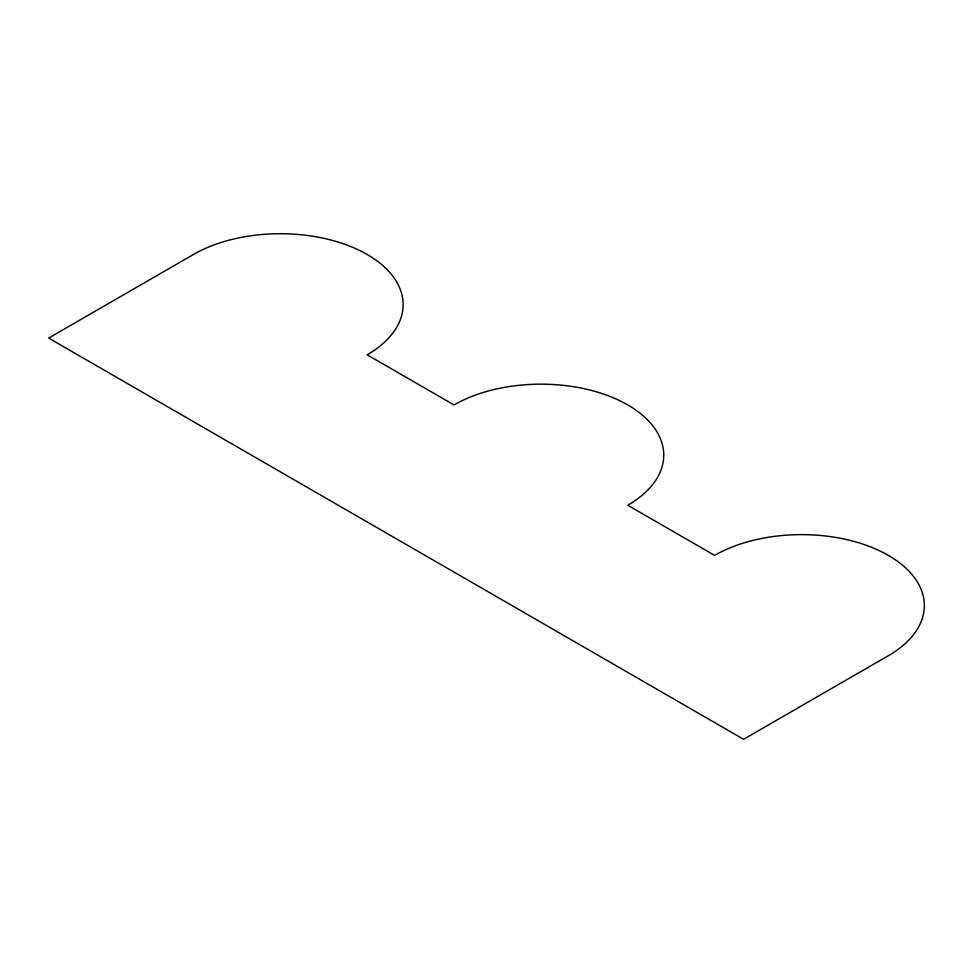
<?xml version="1.0" encoding="UTF-8"?>
<svg xmlns="http://www.w3.org/2000/svg" width="973" height="973" viewBox="0 0 973 973"><rect width="100%" height="100%" fill="white"/><g stroke="black" fill="none" stroke-linecap="round" stroke-linejoin="round"><path stroke-width="1.46" d="M193.432 254.488L48.65 338.069L743.591 739.285L888.373 655.705A122.853 70.932 0 0 0 888.373 555.401A122.853 70.932 0 0 0 714.632 555.401L627.767 505.242A122.853 70.932 0 0 0 627.767 404.938A122.853 70.932 0 0 0 454.026 404.938L367.162 354.792A122.853 70.932 0 0 0 367.162 254.488A122.853 70.932 0 0 0 193.432 254.488"/></g></svg>
